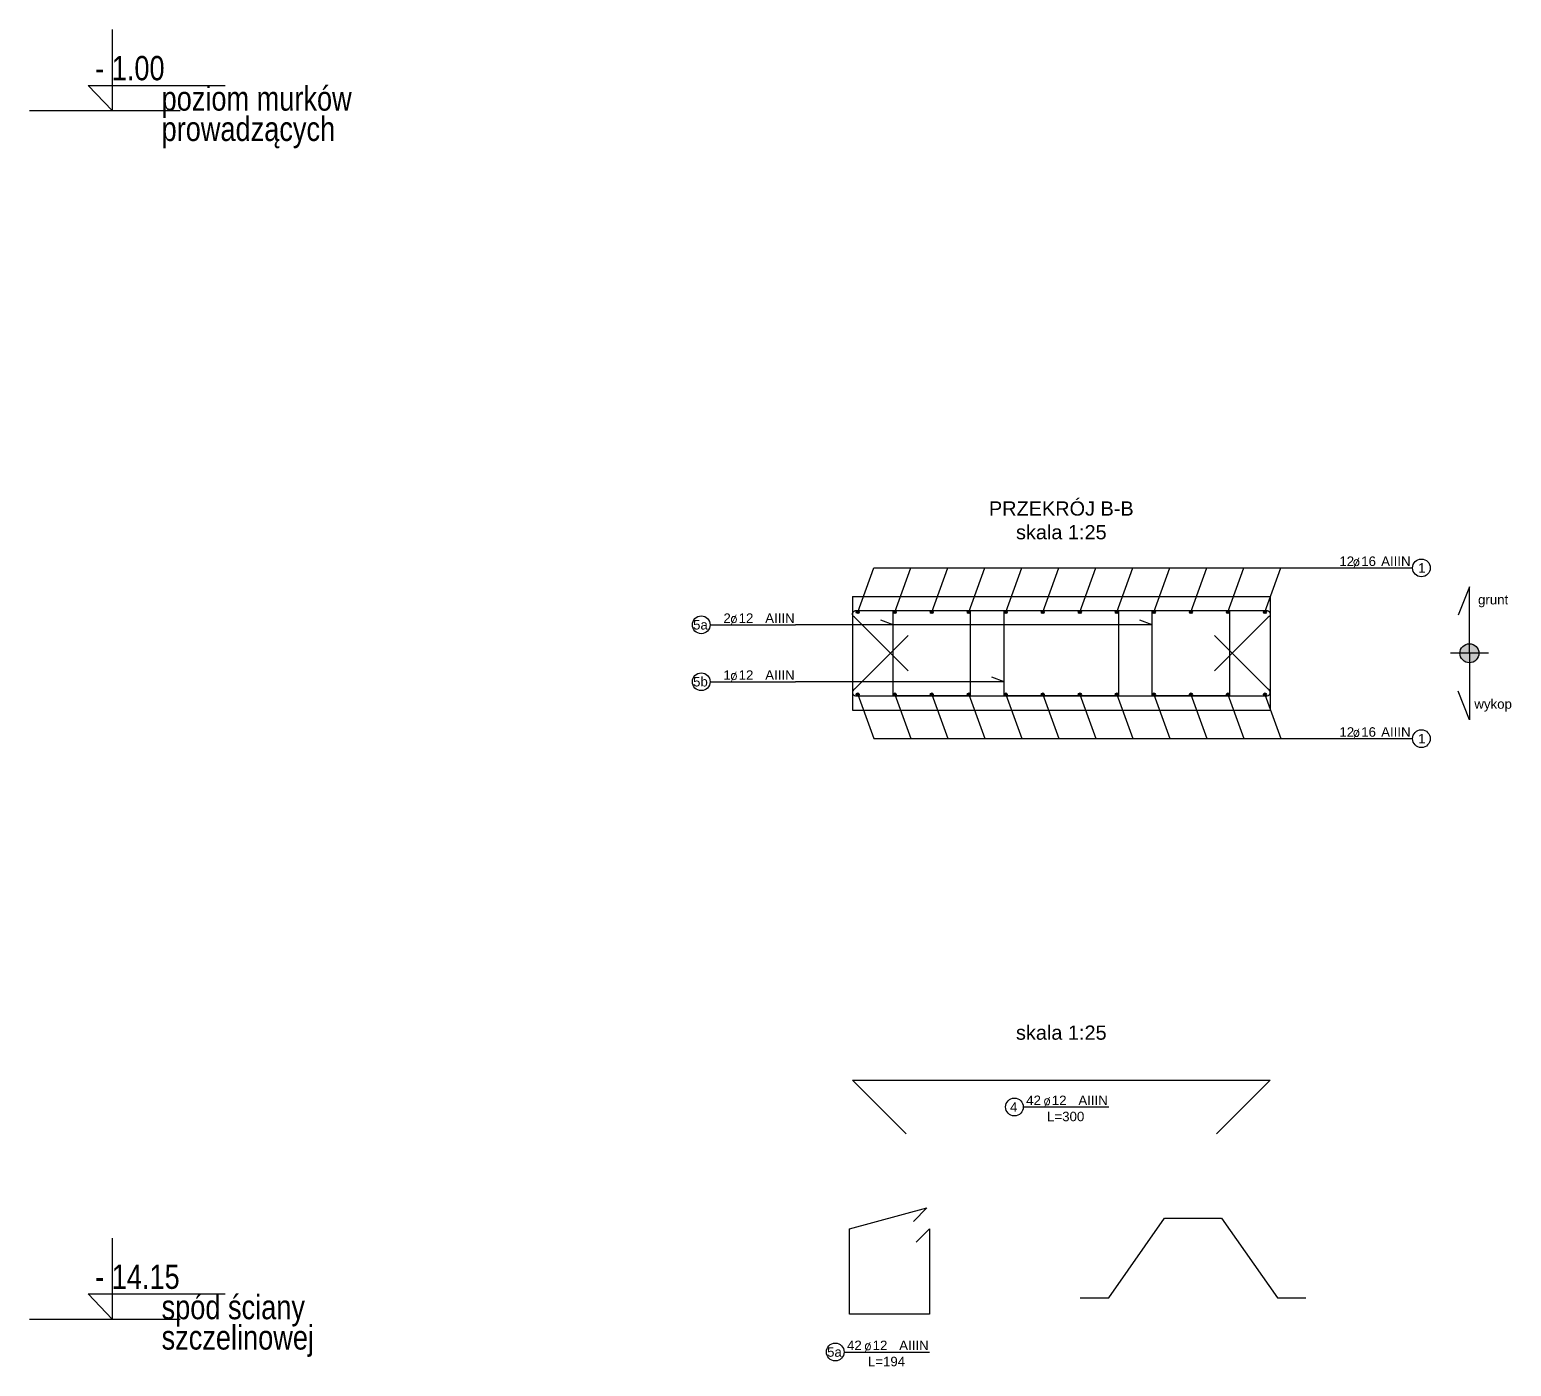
# Model space of a CAD drawing. Extents: x -5033 to 9347, y -17890 to -2362.
# Drawn here: x 546 to 1327, y -8371 to -7666 of the extents above; entities that cross this region are included whole.
import ezdxf
from ezdxf.enums import TextEntityAlignment as Align

# ---------------------------------------------------------------- set-up
doc = ezdxf.new("R2010")
doc.units = 0
doc.header["$MEASUREMENT"] = 0
for name, color, linetype in [('__SOL-KOTY_WYSOKOSCIOWE', 4, 'CONTINUOUS'), ('__SOL-OPISY', 4, 'CONTINUOUS'), ('__SOL-WIDOK', 4, 'CONTINUOUS'), ('__SOL-ZBROJENIE', 3, 'CONTINUOUS')]:
    doc.layers.add(name, color=color, linetype=linetype)
doc.styles.add('ARIAL', font='arial.ttf', dxfattribs={"height": 2.5})
doc.styles.add('SIMPLEX', font='SIMPLEX.SHX', dxfattribs={"width": 0.8})
doc.styles.get("Standard").update_dxf_attribs({"font": 'arial.ttf'})

# ---------------------------------------------------------------- blocks, each defined once
blk = doc.blocks.new('KOTA')
at = {"layer": '__SOL-KOTY_WYSOKOSCIOWE'}
for p, q in [((0, 33.35), (0, 0)), ((0, 0), (-9.85, 10.39)), ((-9.85, 10.39), (46.51, 10.39)), ((-34, 0), (28, 0))]:
    blk.add_line(p, q, dxfattribs=at)
at = {"layer": '__SOL-KOTY_WYSOKOSCIOWE', "style": 'ARIAL', "width": 0.8}
blk.add_attdef('RZEDNA', (500.47, 15.86), '', height=10.4, dxfattribs=at)
blk = doc.blocks.new('OPIS_PRAWY')
at = {"layer": '__SOL-OPISY'}
blk.add_line((0, 0), (90, 0), dxfattribs=at)
blk.add_circle((99.4, 0), 9.36, dxfattribs=at)
at = {"layer": '__SOL-OPISY', "style": 'SIMPLEX', "width": 0.9}
blk.add_text(' %%c ', height=10, dxfattribs=at).set_placement((20.9, 0.5))
at = {"layer": '__SOL-OPISY', "style": 'ARIAL', "width": 0.8}
blk.add_attdef('ILOSC', text='', height=10, dxfattribs=at).set_placement((27.1, 0.1), align=Align.RIGHT)
for tag, p in [('SREDNICA', (35.4, 0.1)), ('STAL', (58.4, 0.5))]:
    blk.add_attdef(tag, p, '', height=10, dxfattribs=at)
for tag, p in [('NUMER', (99.4, 0)), ('DLUGOSC', (52.8, -6.1))]:
    blk.add_attdef(tag, text='', height=10, dxfattribs=at).set_placement(p, align=Align.MIDDLE)
blk = doc.blocks.new('OPIS_LEWY')
at = {"layer": '__SOL-OPISY'}
blk.add_line((-90, 0), (0, 0), dxfattribs=at)
blk.add_circle((-99.4, 0), 9.36, dxfattribs=at)
at = {"layer": '__SOL-OPISY', "style": 'SIMPLEX', "width": 0.9}
blk.add_text(' %%c ', height=10, dxfattribs=at).set_placement((-75, 0.5))
at = {"layer": '__SOL-OPISY', "style": 'ARIAL', "width": 0.8}
for tag, p in [('NUMER', (-99.4, 0)), ('DLUGOSC', (-58.9, -6.6))]:
    blk.add_attdef(tag, text='', height=10, dxfattribs=at).set_placement(p, align=Align.MIDDLE)
blk.add_attdef('ILOSC', text='', height=10, dxfattribs=at).set_placement((-74, 0.1), align=Align.RIGHT)
for tag, p in [('SREDNICA', (-65.8, 0.1)), ('STAL', (-42.7, 0.3))]:
    blk.add_attdef(tag, p, '', height=10, dxfattribs=at)

msp = doc.modelspace()

# ---------------------------------------------------------------- hatches: boundary and pattern name
at = {"layer": '__SOL-OPISY'}
msp.add_hatch(color=256, dxfattribs=at).paths.add_polyline_path([(1310, -7995, 1), (1300, -7995, 1)])
at = {"layer": '__SOL-ZBROJENIE'}
for points in [[(983.55, -7973.3, 1), (981.95, -7973.3, 1)], [(1003.05, -7973.3, 1), (1001.45, -7973.3, 1)], [(1022.55, -7973.3, 1), (1020.95, -7973.3, 1)], [(1042.05, -7973.3, 1), (1040.45, -7973.3, 1)], [(1061.55, -7973.3, 1), (1059.95, -7973.3, 1)], [(1081.05, -7973.3, 1), (1079.45, -7973.3, 1)], [(1100.55, -7973.3, 1), (1098.95, -7973.3, 1)], [(1120.05, -7973.3, 1), (1118.45, -7973.3, 1)], [(1139.55, -7973.3, 1), (1137.95, -7973.3, 1)], [(1159.05, -7973.3, 1), (1157.45, -7973.3, 1)], [(1178.55, -7973.3, 1), (1176.95, -7973.3, 1)], [(1198.05, -7973.3, 1), (1196.45, -7973.3, 1)], [(983.55, -8016.7, 1), (981.95, -8016.7, 1)], [(1003.05, -8016.7, 1), (1001.45, -8016.7, 1)], [(1022.55, -8016.7, 1), (1020.95, -8016.7, 1)], [(1042.05, -8016.7, 1), (1040.45, -8016.7, 1)], [(1061.55, -8016.7, 1), (1059.95, -8016.7, 1)], [(1081.05, -8016.7, 1), (1079.45, -8016.7, 1)], [(1100.55, -8016.7, 1), (1098.95, -8016.7, 1)], [(1120.05, -8016.7, 1), (1118.45, -8016.7, 1)], [(1139.55, -8016.7, 1), (1137.95, -8016.7, 1)], [(1159.05, -8016.7, 1), (1157.45, -8016.7, 1)], [(1178.55, -8016.7, 1), (1176.95, -8016.7, 1)], [(1198.05, -8016.7, 1), (1196.45, -8016.7, 1)]]:
    msp.add_hatch(color=256, dxfattribs=at).paths.add_polyline_path(points)

# ---------------------------------------------------------------- linework, layer by layer
at = {"layer": '__SOL-OPISY'}
for p, q in [((982.75, -7973.3), (991.23, -7950)), ((991.23, -7950), (1230, -7950)), ((1002.25, -7973.3), (1010.73, -7950)), ((1021.75, -7973.3), (1030.23, -7950)), ((1041.25, -7973.3), (1049.73, -7950)), ((1060.75, -7973.3), (1069.23, -7950)), ((1080.25, -7973.3), (1088.73, -7950)), ((1099.75, -7973.3), (1108.23, -7950)), ((1119.25, -7973.3), (1127.73, -7950)), ((1138.75, -7973.3), (1147.23, -7950)), ((1158.25, -7973.3), (1166.73, -7950)), ((1177.75, -7973.3), (1186.23, -7950)), ((1197.25, -7973.3), (1205.73, -7950)), ((1305, -7960), (1299, -7975)), ((1305, -7995), (1305, -7960)), ((1001.45, -7980), (994.87, -7977.61)), ((1137.95, -7980), (1131.37, -7977.61)), ((1137.95, -7980), (950, -7980)), ((1315, -7995), (1295, -7995)), ((1305, -7995), (1305, -8030)), ((1059.95, -8010), (1053.37, -8007.61)), ((1059.95, -8010), (950, -8010)), ((982.75, -8016.7), (991.23, -8040)), ((1002.25, -8016.7), (1010.73, -8040)), ((1021.75, -8016.7), (1030.23, -8040)), ((1041.25, -8016.7), (1049.73, -8040)), ((1060.75, -8016.7), (1069.23, -8040)), ((1080.25, -8016.7), (1088.73, -8040)), ((1099.75, -8016.7), (1108.23, -8040)), ((1119.25, -8016.7), (1127.73, -8040)), ((1138.75, -8016.7), (1147.23, -8040)), ((1158.25, -8016.7), (1166.73, -8040)), ((1177.75, -8016.7), (1186.23, -8040)), ((1197.25, -8016.7), (1205.73, -8040)), ((1305, -8030), (1299, -8015)), ((991.23, -8040), (1230, -8040))]:
    msp.add_line(p, q, dxfattribs=at)
msp.add_circle((1305, -7995), 5, dxfattribs=at)
at = {"layer": '__SOL-WIDOK'}
for p, q in [((980, -7965), (980, -8025)), ((980, -7965), (1200, -7965)), ((1200, -7965), (1200, -8025)), ((980, -8025), (1200, -8025))]:
    msp.add_line(p, q, dxfattribs=at)
at = {"layer": '__SOL-ZBROJENIE'}
for points in [[(1009.28, -8004.28), (981, -7976, -0.7), (981.5, -7972.5), (1198.5, -7972.5, -0.7), (1199, -7976), (1170.72, -8004.28)], [(1009.28, -8004.28), (981, -7976, -0.7), (981.5, -7972.5), (1198.5, -7972.5, -0.7), (1199, -7976), (1170.72, -8004.28)], [(1009.28, -7985.72), (981, -8014, 0.7), (981.5, -8017.5), (1198.5, -8017.5, 0.7), (1199, -8014), (1170.72, -7985.72)], [(1009.28, -7985.72), (981, -8014, 0.7), (981.5, -8017.5), (1198.5, -8017.5, 0.7), (1199, -8014), (1170.72, -7985.72)]]:
    msp.add_lwpolyline(points, format="xyb", dxfattribs=at)
for points in [[(1001.95, -7972.5), (1041.55, -7972.5, -0.414214), (1042.05, -7973), (1042.05, -8017, -0.414214), (1041.55, -8017.5), (1001.95, -8017.5, -0.414214), (1001.45, -8017), (1001.45, -7973, -0.414214)], [(1060.45, -7972.5), (1119.55, -7972.5, -0.414214), (1120.05, -7973), (1120.05, -8017, -0.414214), (1119.55, -8017.5), (1060.45, -8017.5, -0.414214), (1059.95, -8017), (1059.95, -7973, -0.414214)], [(1138.45, -7972.5), (1178.05, -7972.5, -0.414214), (1178.55, -7973), (1178.55, -8017, -0.414214), (1178.05, -8017.5), (1138.45, -8017.5, -0.414214), (1137.95, -8017), (1137.95, -7973, -0.414214)]]:
    msp.add_lwpolyline(points, format="xyb", close=True, dxfattribs=at)
for points in [[(1008.28, -8248.28), (980, -8220), (1200, -8220), (1171.72, -8248.28)], [(1013.53, -8305.36), (1020.6, -8298.28), (1020.6, -8343.28), (978.4, -8343.28), (978.4, -8298.28), (1019.16, -8287.36), (1012.09, -8294.43)], [(1100, -8334.78), (1115, -8334.78), (1144.41, -8292.78), (1174.41, -8292.78), (1203.82, -8334.78), (1218.82, -8334.78)]]:
    msp.add_lwpolyline(points, dxfattribs=at)
for centre in [(982.75, -7973.3), (1002.25, -7973.3), (1021.75, -7973.3), (1041.25, -7973.3), (1060.75, -7973.3), (1080.25, -7973.3), (1099.75, -7973.3), (1119.25, -7973.3), (1138.75, -7973.3), (1158.25, -7973.3), (1177.75, -7973.3), (1197.25, -7973.3), (982.75, -8016.7), (1002.25, -8016.7), (1021.75, -8016.7), (1041.25, -8016.7), (1060.75, -8016.7), (1080.25, -8016.7), (1099.75, -8016.7), (1119.25, -8016.7), (1138.75, -8016.7), (1158.25, -8016.7), (1177.75, -8016.7), (1197.25, -8016.7)]:
    msp.add_circle(centre, 0.8, dxfattribs=at)

# ---------------------------------------------------------------- block references
at = {"layer": '__SOL-KOTY_WYSOKOSCIOWE'}
ref = msp.add_blockref('KOTA', (590, -7709), dxfattribs=dict(at, xscale=1.28, yscale=1.28, zscale=1.28))
ref.add_attrib('RZEDNA', '- 1.00', (581, -7693), dxfattribs={"height": 12.8, "style": 'ARIAL', "width": 0.8})
ref.add_attrib('OPIS1', 'poziom murków', (616, -7709), dxfattribs={"height": 12.8, "style": 'ARIAL', "width": 0.8})
ref.add_attrib('OPIS2', 'prowadzących', (616, -7725), dxfattribs={"height": 12.8, "style": 'ARIAL', "width": 0.8})
ref = msp.add_blockref('KOTA', (590, -8346), dxfattribs=dict(at, xscale=1.28, yscale=1.28, zscale=1.28))
ref.add_attrib('RZEDNA', '- 14.15', (581, -8330), dxfattribs={"height": 12.8, "style": 'ARIAL', "width": 0.8})
ref.add_attrib('OPIS1', 'spód ściany', (616, -8346), dxfattribs={"height": 12.8, "style": 'ARIAL', "width": 0.8})
ref.add_attrib('OPIS2', 'szczelinowej', (616, -8362), dxfattribs={"height": 12.8, "style": 'ARIAL', "width": 0.8})
at = {"layer": '__SOL-OPISY'}
ref = msp.add_blockref('OPIS_PRAWY', (1230, -7950), dxfattribs=dict(at, xscale=0.5, yscale=0.5, zscale=0.5))
ref.add_attrib('ILOSC', '12', (1236.5, -7949), dxfattribs={"height": 5, "style": 'ARIAL'})
ref.add_attrib('SREDNICA', '16', (1248, -7949), dxfattribs={"height": 5, "style": 'ARIAL'})
ref.add_attrib('STAL', 'AIIIN', (1258.5, -7949), dxfattribs={"height": 5, "style": 'ARIAL'})
ref.add_attrib('NUMER', '1', (1278, -7952.5), dxfattribs={"height": 5, "style": 'ARIAL'})
ref = msp.add_blockref('OPIS_LEWY', (950, -7980), dxfattribs=dict(at, xscale=0.5, yscale=0.5, zscale=0.5))
ref.add_attrib('ILOSC', '2', (912, -7979), dxfattribs={"height": 5, "style": 'ARIAL'})
ref.add_attrib('SREDNICA', '12', (920, -7979), dxfattribs={"height": 5, "style": 'ARIAL'})
ref.add_attrib('STAL', 'AIIIN', (934, -7979), dxfattribs={"height": 5, "style": 'ARIAL'})
ref.add_attrib('NUMER', '5a', (896, -7982.5), dxfattribs={"height": 5, "style": 'ARIAL'})
ref = msp.add_blockref('OPIS_LEWY', (950, -8010), dxfattribs=dict(at, xscale=0.5, yscale=0.5, zscale=0.5))
ref.add_attrib('ILOSC', '1', (912, -8009), dxfattribs={"height": 5, "style": 'ARIAL'})
ref.add_attrib('SREDNICA', '12', (920, -8009), dxfattribs={"height": 5, "style": 'ARIAL'})
ref.add_attrib('STAL', 'AIIIN', (934, -8009), dxfattribs={"height": 5, "style": 'ARIAL'})
ref.add_attrib('NUMER', '5b', (896, -8012.5), dxfattribs={"height": 5, "style": 'ARIAL'})
ref = msp.add_blockref('OPIS_PRAWY', (1230, -8040), dxfattribs=dict(at, xscale=0.5, yscale=0.5, zscale=0.5))
ref.add_attrib('ILOSC', '12', (1236.5, -8039), dxfattribs={"height": 5, "style": 'ARIAL'})
ref.add_attrib('SREDNICA', '16', (1248, -8039), dxfattribs={"height": 5, "style": 'ARIAL'})
ref.add_attrib('STAL', 'AIIIN', (1258.5, -8039), dxfattribs={"height": 5, "style": 'ARIAL'})
ref.add_attrib('NUMER', '1', (1278, -8042.5), dxfattribs={"height": 5, "style": 'ARIAL'})
ref = msp.add_blockref('OPIS_LEWY', (1115, -8234.14), dxfattribs=dict(at, xscale=0.5, yscale=0.5, zscale=0.5))
ref.add_attrib('ILOSC', '42', (1071.5, -8233.14), dxfattribs={"height": 5, "style": 'ARIAL'})
ref.add_attrib('SREDNICA', '12', (1085, -8233.14), dxfattribs={"height": 5, "style": 'ARIAL'})
ref.add_attrib('DLUGOSC', 'L=300', (1082.5, -8241.64), dxfattribs={"height": 5, "style": 'ARIAL'})
ref.add_attrib('STAL', 'AIIIN', (1099, -8233.14), dxfattribs={"height": 5, "style": 'ARIAL'})
ref.add_attrib('NUMER', '4', (1063, -8236.64), dxfattribs={"height": 5, "style": 'ARIAL'})
ref = msp.add_blockref('OPIS_LEWY', (1020.6, -8363.28), dxfattribs=dict(at, xscale=0.5, yscale=0.5, zscale=0.5))
ref.add_attrib('ILOSC', '42', (977.1, -8362.28), dxfattribs={"height": 5, "style": 'ARIAL'})
ref.add_attrib('SREDNICA', '12', (990.6, -8362.28), dxfattribs={"height": 5, "style": 'ARIAL'})
ref.add_attrib('DLUGOSC', 'L=194', (988.1, -8370.78), dxfattribs={"height": 5, "style": 'ARIAL'})
ref.add_attrib('STAL', 'AIIIN', (1004.6, -8362.28), dxfattribs={"height": 5, "style": 'ARIAL'})
ref.add_attrib('NUMER', '5a', (966.6, -8365.78), dxfattribs={"height": 5, "style": 'ARIAL'})

# ---------------------------------------------------------------- texts
at = {"layer": '__SOL-OPISY', "width": 2500, "attachment_point": 5}
for s, insert, char_height in [('PRZEKRÓJ B-B\\Pskala 1:25\\P', (1090, -7925), 7.5), ('grunt\\P', (1317.5, -7967.5), 5), ('wykop\\P', (1317.5, -8022.5), 5), ('skala 1:25\\P', (1090, -8195), 7.5)]:
    msp.add_mtext(s, dxfattribs=dict(at, insert=insert, char_height=char_height))

doc.saveas('drawing.dxf')
